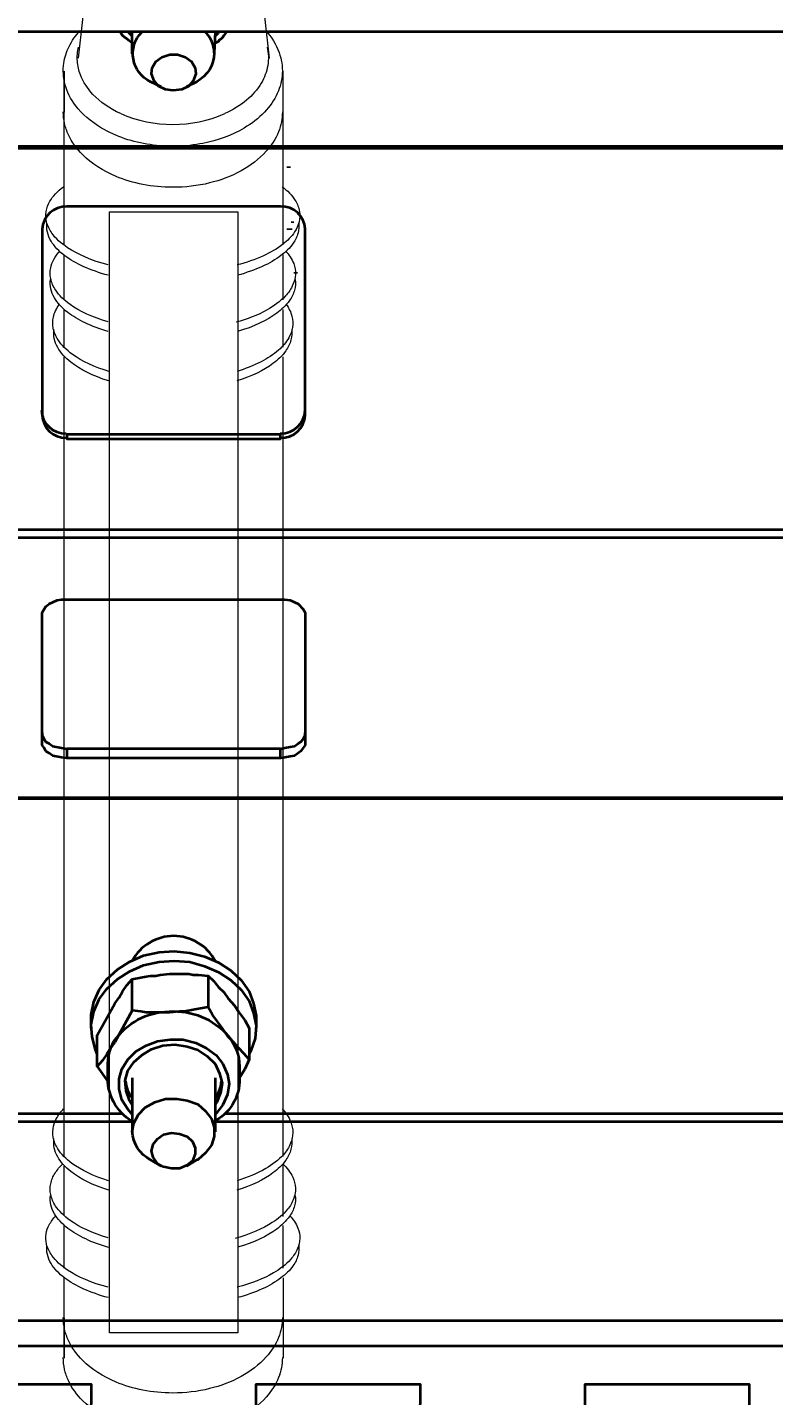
# Model space of a CAD drawing. Header units: feet. Extents: x -354 to 55127, y -297 to 4121.
# Drawn here: x 94.32 to 98.82, y 35.75 to 44.01 of the extents above; entities that cross this region are included whole.
import ezdxf
from ezdxf.enums import TextEntityAlignment as Align

# ---------------------------------------------------------------- set-up
doc = ezdxf.new("R2018")
doc.units = ezdxf.units.FT
doc.header["$MEASUREMENT"] = 0
for name, color, linetype in [('G-ANNO-TEXT', 1, 'Continuous'), ('G-TEXT', 7, 'Continuous'), ('PDF_0', 7, 'Continuous')]:
    doc.layers.add(name, color=color, linetype=linetype)
doc.layers.add('PDF_Fusibles', color=7, linetype='Continuous', true_color=0x636466)
doc.styles.get("Standard").update_dxf_attribs({"font": 'arial.ttf'})

# ---------------------------------------------------------------- blocks, each defined once
blk = doc.blocks.new('sub-title')
at = {"color": 153, "lineweight": 30, "flags": 106}
blk.add_attdef('SUB_TITLE', text='', height=0.1875, dxfattribs=at).set_placement((0, 0.1875), align=Align.MIDDLE_CENTER)

msp = doc.modelspace()

# ---------------------------------------------------------------- linework, layer by layer
at = {"layer": 'PDF_0', "lineweight": 35}
for points in [[(101.66, 43.9866), (88.7411, 43.9866)], [(94.9502, 43.9181), (94.9291, 43.9339), (94.9133, 43.9497), (94.9028, 43.955), (94.8922, 43.9655), (94.8764, 43.9866)], [(94.9502, 43.8548), (94.9502, 43.9866)], [(95.5194, 43.9866), (95.5036, 43.9655), (95.4984, 43.955), (95.4878, 43.9444), (95.4773, 43.9392), (95.472, 43.9286), (95.4509, 43.9181)], [(88.7411, 43.2961), (101.66, 43.2961)], [(88.7411, 43.2856), (101.66, 43.2856)], [(88.7411, 40.9822), (101.66, 40.9822)], [(88.7411, 40.9348), (101.66, 40.9348)], [(94.4073, 39.7541), (94.4073, 39.7383), (94.4178, 39.7172), (94.4284, 39.7014), (94.4495, 39.6908), (94.4705, 39.675), (94.5232, 39.6645), (94.5549, 39.6592), (94.5549, 39.6012)], [(95.8462, 39.6012), (95.8462, 39.6592), (95.8726, 39.6645), (95.9042, 39.6698), (95.9306, 39.675), (95.9517, 39.6908), (95.9675, 39.7014), (95.9833, 39.7172), (95.9938, 39.7383), (95.9938, 39.7541)], [(95.8462, 39.6592), (94.5549, 39.6592)], [(88.7411, 39.364), (101.66, 39.364)], [(88.7411, 39.3588), (101.66, 39.3588)], [(94.7025, 37.9725), (94.7025, 38.0305), (94.7025, 38.0516), (94.7183, 38.1307), (94.7499, 38.2044), (94.7973, 38.2677), (94.8606, 38.3257), (94.9344, 38.3731), (95.0187, 38.41), (95.1136, 38.4311), (95.2032, 38.4364), (95.2981, 38.4258), (95.3877, 38.4047), (95.472, 38.3678), (95.5458, 38.3204), (95.6091, 38.2624), (95.6565, 38.1939), (95.6828, 38.1201), (95.6987, 38.0463), (95.6987, 38.0305), (95.6987, 37.9725)], [(94.7394, 37.8144), (94.7288, 37.8408), (94.7077, 37.9198), (94.7025, 37.9936), (94.7183, 38.0727), (94.7499, 38.1465), (94.7973, 38.2097), (94.8606, 38.2677), (94.9344, 38.3151), (95.0187, 38.352), (95.1136, 38.3731), (95.2032, 38.3784), (95.2981, 38.3731), (95.3877, 38.3468), (95.472, 38.3099), (95.5458, 38.2624), (95.6091, 38.2044), (95.6565, 38.1359), (95.6828, 38.0621), (95.6987, 37.9883), (95.6934, 37.9093), (95.667, 37.8355), (95.6565, 37.8144)], [(94.9502, 38.0779), (94.8448, 37.8882), (94.8184, 37.8513), (94.7973, 37.8144), (94.771, 37.7775), (94.7394, 37.7406), (94.7394, 37.9304), (94.8448, 38.1201), (94.8711, 38.157), (94.8922, 38.1939), (94.9186, 38.2308), (94.9502, 38.2677)], [(95.4088, 38.2888), (95.4404, 38.2572), (95.472, 38.2203), (95.5036, 38.1886), (95.53, 38.1517), (95.5669, 38.1096), (95.5985, 38.0621), (95.6301, 38.02), (95.6565, 37.9725), (95.6565, 37.7828), (95.6249, 37.8197), (95.5932, 37.8513), (95.5616, 37.8882), (95.53, 37.9198), (95.4984, 37.9673), (95.4351, 38.0516), (95.4088, 38.099), (95.3508, 38.0885), (95.3192, 38.0832), (95.2664, 38.0727), (95.2348, 38.0727), (95.1768, 38.0674), (95.0345, 38.0674), (95.0029, 38.0727), (94.9502, 38.0779), (94.9502, 38.2677), (95.0029, 38.2782), (95.0345, 38.2835), (95.0609, 38.2888), (95.0925, 38.2888), (95.1189, 38.2941), (95.1768, 38.2993), (95.2928, 38.2993), (95.3192, 38.2941), (95.3508, 38.2941), (95.4088, 38.2888), (95.4088, 38.099)], [(94.9502, 37.5087), (94.9344, 37.535), (94.9133, 37.593), (94.908, 37.6563), (94.9238, 37.7143), (94.9607, 37.767), (95.0082, 37.8091), (95.0662, 37.846), (95.1347, 37.8671), (95.2085, 37.8724), (95.2823, 37.8618), (95.3455, 37.8408), (95.4035, 37.8039), (95.4509, 37.7564), (95.4773, 37.6984), (95.4931, 37.6405), (95.4826, 37.5825), (95.4615, 37.5245), (95.4509, 37.5087)], [(95.6565, 37.7828), (95.6301, 37.7248), (95.5985, 37.6721)], [(94.7394, 37.7406), (94.8026, 37.651)], [(94.9502, 37.6721), (94.9502, 37.3453), (94.9607, 37.398), (94.9871, 37.4507), (95.0293, 37.4929), (95.0872, 37.5245), (95.1505, 37.5456), (95.219, 37.5456), (95.2823, 37.535), (95.3455, 37.514), (95.3929, 37.4718), (95.4298, 37.4244), (95.4457, 37.3716), (95.4457, 37.3189), (95.4298, 37.2662), (95.3929, 37.2188), (95.3455, 37.1766), (95.3402, 37.1766), (95.277, 37.1397)], [(95.4509, 37.6721), (95.4509, 37.3453)], [(95.4878, 37.651), (95.4826, 37.6194), (95.4615, 37.5614), (95.4509, 37.5456)], [(88.7411, 36.2068), (101.66, 36.2068)], [(88.7411, 36.0539), (101.66, 36.0539)]]:
    msp.add_lwpolyline(points, dxfattribs=at)
at = {"layer": 'PDF_0', "color": 8, "lineweight": 35, "true_color": 0x7f7f7f}
for points in [[(94.9502, 43.9603), (94.9291, 43.9813), (94.9291, 43.9866)], [(95.472, 43.9866), (95.4667, 43.9761), (95.4509, 43.9603)], [(94.9502, 37.4507), (94.9238, 37.4823), (94.8869, 37.5403), (94.8711, 37.6036), (94.8711, 37.6668), (94.8869, 37.7248), (94.9238, 37.7828), (94.9713, 37.8302), (95.0345, 37.8671), (95.103, 37.8935), (95.1821, 37.904), (95.2559, 37.904), (95.335, 37.8829), (95.3982, 37.8513), (95.4562, 37.8091), (95.4984, 37.7564), (95.5247, 37.6932), (95.5353, 37.6352), (95.5247, 37.5719), (95.4984, 37.5087), (95.4562, 37.456), (95.4509, 37.4507)], [(94.8079, 37.7195), (94.8079, 37.7143), (94.8026, 37.6879)], [(95.5985, 37.6721), (95.5932, 37.7143)], [(88.7411, 37.456), (94.8922, 37.456)], [(95.5089, 37.456), (101.66, 37.456)], [(88.7411, 37.4085), (94.9502, 37.4085)], [(95.4509, 37.4085), (101.66, 37.4085)]]:
    msp.add_lwpolyline(points, dxfattribs=at)
at = {"layer": 'PDF_0', "lineweight": 35}
for points in [[(95.1241, 43.6545), (95.0609, 43.6862, -0.518531), (95.0082, 43.9856)], [(95.4509, 43.9866), (95.4455, 43.8591, -0.269371), (95.3402, 43.6862), (95.277, 43.6545)], [(95.8444, 41.5357, 0.414101), (95.9938, 41.6727), (95.9938, 42.7973, 0.414101), (95.8462, 42.9324), (94.5549, 42.9324, 0.413484), (94.4073, 42.7954), (94.4073, 41.6727, 0.413484), (94.5513, 41.5357)], [(94.9502, 37.4085, -0.277371), (94.8026, 37.6879), (94.8026, 37.6721), (94.8026, 37.7406, -0.138844), (94.8401, 37.8926, -0.244484), (95.1739, 38.0726, -0.236092), (95.5299, 37.9251, -0.171172), (95.5985, 37.7406), (95.5985, 37.6721), (95.5985, 37.6457, -0.262029), (95.4457, 37.4085)], [(95.1241, 37.1397), (95.0609, 37.1766, -0.269397), (94.9504, 37.3496)], [(91.7244, 35.3318), (91.7244, 35.822), (92.7153, 35.822), (92.7109, 35.335, 0.408273), (92.8629, 35.2106), (93.5594, 35.2111, 0.408273), (93.7115, 35.3318), (93.7115, 35.822), (94.7025, 35.822), (94.698, 35.3352, 0.408888), (94.85, 35.2106), (95.5466, 35.2111, 0.408273), (95.6987, 35.3318), (95.6987, 35.822), (96.6896, 35.822), (96.6851, 35.335, 0.408273), (96.8372, 35.2106), (97.5337, 35.2111, 0.408273), (97.6858, 35.3318), (97.6858, 35.822), (98.6767, 35.822), (98.6767, 35.3318, 0.408496), (98.8236, 35.2111)]]:
    msp.add_lwpolyline(points, format="xyb", dxfattribs=at)
for points in [[(95.1505, 43.6387), (95.1083, 43.6598), (95.082, 43.6914), (95.0662, 43.7336), (95.0714, 43.7705), (95.0925, 43.8074), (95.1294, 43.8338), (95.1768, 43.8496), (95.2243, 43.8496), (95.2717, 43.8338), (95.3086, 43.8074), (95.3297, 43.7705), (95.335, 43.7336), (95.3192, 43.6914), (95.2928, 43.6598), (95.2506, 43.6387), (95.1979, 43.6335)], [(95.8462, 41.5567), (94.5549, 41.5567), (94.5549, 41.5304), (95.8462, 41.5304)], [(94.5232, 40.5605), (95.8726, 40.5605), (95.9042, 40.5553), (95.9306, 40.5447), (95.9517, 40.5342), (95.9833, 40.5026), (95.9938, 40.4815), (95.9938, 39.6803), (95.9833, 39.6645), (95.9675, 39.6434), (95.9517, 39.6329), (95.9306, 39.617), (95.9042, 39.6118), (95.8726, 39.6065), (95.8462, 39.6012), (94.5549, 39.6012), (94.5232, 39.6065), (94.4705, 39.617), (94.4495, 39.6329), (94.4284, 39.6434), (94.4178, 39.6645), (94.4073, 39.6803), (94.4073, 40.4815), (94.4178, 40.5026), (94.4284, 40.5184), (94.4495, 40.5342), (94.4705, 40.5447), (94.4969, 40.5553)], [(95.0767, 37.2715), (95.103, 37.3031), (95.1399, 37.3295), (95.1874, 37.34), (95.2348, 37.3348), (95.2823, 37.3189), (95.3139, 37.2873), (95.3297, 37.2504), (95.3297, 37.2135), (95.3139, 37.1714), (95.2823, 37.145), (95.2348, 37.1239), (95.1874, 37.1239), (95.1399, 37.1345), (95.103, 37.1555), (95.0767, 37.1924), (95.0662, 37.2293)]]:
    msp.add_lwpolyline(points, close=True, dxfattribs=at)
for centre, radius, start, end in [((95.2638, 43.8575), 0.1818, 1.14803, 45.64272), ((94.547, 41.707), 0.1449, 181.84023, 271.70286), ((95.8489, 41.707), 0.1449, 268.24218, 358.21474), ((95.2006, 38.2446), 0.2839, 28.12463, 151.87537), ((95.1162, 37.6747), 0.2082, 185.72938, 217.28208)]:
    msp.add_arc(centre, radius, start, end, dxfattribs=at)
at = {"layer": 'PDF_Fusibles', "color": 7, "lineweight": 5}
for points in [[(94.7025, 44.5295), (94.6234, 43.8285)], [(95.6987, 44.5295), (95.7777, 43.8285)], [(95.8621, 42.7005), (95.8621, 43.5017), (95.8621, 43.7494)], [(94.5391, 42.7005), (94.5391, 43.5017)], [(94.5391, 42.3685), (94.5391, 42.6425)], [(95.8621, 42.3685), (95.8621, 42.6425)], [(94.5391, 42.0786), (94.5391, 42.3105)], [(95.8621, 42.0838), (95.8621, 42.3105)], [(94.5391, 37.1977), (94.5391, 42.0258)], [(95.8621, 37.1977), (95.8621, 42.0258)], [(94.5391, 36.8393), (94.5391, 37.1397)], [(95.8621, 36.834), (95.8621, 37.145)], [(94.5391, 36.523), (94.5391, 36.7813)], [(95.8621, 36.523), (95.8621, 36.7813)], [(94.5391, 36.2226), (94.5391, 36.4651)], [(95.8621, 36.4651), (95.8621, 36.2226), (95.8621, 35.9801)]]:
    msp.add_lwpolyline(points, dxfattribs=at)
for points in [[(94.5391, 43.7494), (94.5391, 43.5017)], [(95.588, 42.9008), (95.588, 36.133), (94.8131, 36.133), (94.8131, 42.9008)], [(94.5391, 35.9801), (94.5391, 36.2226)]]:
    msp.add_lwpolyline(points, close=True, dxfattribs=at)
at = {"layer": 'PDF_Fusibles', "lineweight": 0}
for points in [[(95.9056, 43.1695), (95.8845, 43.1695)], [(95.9161, 42.7953), (95.8845, 42.7953)], [(95.9266, 42.8375), (95.9108, 42.8375)], [(95.9477, 42.5317), (95.9266, 42.5317)]]:
    msp.add_lwpolyline(points, close=True, dxfattribs=at)
at = {"layer": 'PDF_Fusibles', "color": 7, "lineweight": 5}
for centre, radius, start, end in [((95.1953, 44.2198), 0.7919, 246.58327, 293.41673), ((94.7864, 42.1322), 0.3468, 136.28175, 136.48122)]:
    msp.add_arc(centre, radius, start, end, dxfattribs=at)
for points, knots in [([(94.764, 43.4064), (94.6985, 43.4452), (94.6465, 43.4911), (94.5789, 43.5807), (94.5563, 43.6246), (94.5334, 43.7132), (94.5309, 43.7553), (94.5421, 43.8326), (94.5529, 43.8664), (94.5859, 43.9333), (94.6085, 43.9653), (94.6348, 43.9942)], [0, 0, 0, 0, 0.732987, 0.732987, 1.304935, 1.304935, 1.799919, 1.799919, 2.214549, 2.214549, 2.668762, 2.668762, 2.668762, 2.668762]), ([(95.7558, 43.9942), (95.7911, 43.9553), (95.8197, 43.911), (95.852, 43.8213), (95.8586, 43.7791), (95.8543, 43.6944), (95.8438, 43.6538), (95.8075, 43.5739), (95.7809, 43.5362), (95.7135, 43.465), (95.6715, 43.433), (95.6266, 43.4064)], [0, 0, 0, 0, 0.505225, 0.505225, 0.91975, 0.91975, 1.324899, 1.324899, 1.766892, 1.766892, 2.268613, 2.268613, 2.268613, 2.268613]), ([(94.8806, 43.4931), (94.8125, 43.5241), (94.756, 43.5639), (94.6807, 43.644), (94.6542, 43.6836), (94.6273, 43.7542), (94.621, 43.7818), (94.6168, 43.8387), (94.619, 43.8672), (94.6254, 43.8951)], [0, 0, 0, 0, 0.719415, 0.719415, 1.262465, 1.262465, 1.589683, 1.589683, 1.919941, 1.919941, 1.919941, 1.919941]), ([(95.7651, 43.8951), (95.7736, 43.8585), (95.7748, 43.8212), (95.7622, 43.7464), (95.7485, 43.7107), (95.706, 43.6386), (95.6755, 43.6041), (95.6015, 43.5415), (95.5569, 43.5144), (95.51, 43.4931)], [0, 0, 0, 0, 0.36168, 0.36168, 0.729848, 0.729848, 1.166533, 1.166533, 1.659306, 1.659306, 1.659306, 1.659306]), ([(95.1953, 43.0484), (95.07, 43.0484), (94.9529, 43.0724), (94.7733, 43.1474), (94.7045, 43.192), (94.6159, 43.28), (94.5858, 43.3205), (94.5548, 43.3876), (94.547, 43.4101), (94.5365, 43.4567), (94.5338, 43.4804), (94.5338, 43.5043)], [0, 0, 0, 0, 1.204995, 1.204995, 2.167797, 2.167797, 2.812975, 2.812975, 3.120867, 3.120867, 3.42938, 3.42938, 3.42938, 3.42938]), ([(95.8568, 43.5043), (95.8568, 43.4628), (95.8487, 43.4225), (95.8162, 43.3404), (95.7905, 43.3009), (95.7166, 43.218), (95.6638, 43.1787), (95.548, 43.115), (95.4833, 43.0909), (95.3449, 43.0569), (95.27, 43.0484), (95.1953, 43.0484)], [0, 0, 0, 0, 0.399054, 0.399054, 0.849128, 0.849128, 1.466091, 1.466091, 2.114536, 2.114536, 2.826118, 2.826118, 2.826118, 2.826118]), ([(95.6266, 43.4064), (95.5503, 43.3612), (95.4647, 43.3309), (95.273, 43.2931), (95.1631, 43.2907), (94.9549, 43.3211), (94.853, 43.3536), (94.764, 43.4064)], [0, 0, 0, 0, 0.852832, 0.852832, 1.87491, 1.87491, 2.871186, 2.871186, 2.871186, 2.871186]), ([(94.8059, 42.5797), (94.7043, 42.6066), (94.6215, 42.6425), (94.5188, 42.7111), (94.4873, 42.7404), (94.4503, 42.7922), (94.4386, 42.8155), (94.4277, 42.8612), (94.4269, 42.882), (94.4339, 42.9245), (94.4418, 42.945), (94.4701, 42.9937), (94.4965, 43.0233), (94.5345, 43.0523)], [0, 0, 0, 0, 1.010764, 1.010764, 1.66993, 1.66993, 2.12208, 2.12208, 2.490971, 2.490971, 2.874829, 2.874829, 3.475474, 3.475474, 3.475474, 3.475474]), ([(95.8561, 43.0523), (95.8864, 43.0291), (95.9149, 43.0013), (95.9475, 42.9482), (95.9566, 42.9259), (95.9636, 42.8816), (95.9628, 42.8611), (95.9528, 42.8187), (95.9431, 42.798), (95.912, 42.7507), (95.8871, 42.7261), (95.825, 42.6773), (95.7842, 42.6542), (95.6926, 42.6122), (95.6385, 42.5939), (95.5847, 42.5797)], [0, 0, 0, 0, 0.367414, 0.367414, 0.600336, 0.600336, 0.800564, 0.800564, 1.020697, 1.020697, 1.346724, 1.346724, 1.780425, 1.780425, 2.313499, 2.313499, 2.313499, 2.313499]), ([(94.8053, 42.5173), (94.6963, 42.5467), (94.6075, 42.5874), (94.5071, 42.6624), (94.4789, 42.6922), (94.4501, 42.7403), (94.4422, 42.7585), (94.4335, 42.7964), (94.4325, 42.8152), (94.435, 42.8341)], [0, 0, 0, 0, 1.085971, 1.085971, 1.719077, 1.719077, 2.063995, 2.063995, 2.396051, 2.396051, 2.396051, 2.396051]), ([(95.9556, 42.8341), (95.9583, 42.8134), (95.9569, 42.793), (95.9457, 42.7505), (95.9353, 42.7297), (95.9023, 42.682), (95.8762, 42.6572), (95.7848, 42.5882), (95.6954, 42.547), (95.5853, 42.5173)], [0, 0, 0, 0, 0.200268, 0.200268, 0.422762, 0.422762, 0.756931, 0.756931, 1.520725, 1.520725, 1.520725, 1.520725]), ([(94.8054, 42.2357), (94.7107, 42.263), (94.6334, 42.2989), (94.5377, 42.3671), (94.5082, 42.3964), (94.4736, 42.4486), (94.4629, 42.4721), (94.4536, 42.5187), (94.4536, 42.5402), (94.4615, 42.5796), (94.4681, 42.5969), (94.4868, 42.6315), (94.4994, 42.6484), (94.5134, 42.6639)], [0, 0, 0, 0, 0.948429, 0.948429, 1.573522, 1.573522, 2.011987, 2.011987, 2.381966, 2.381966, 2.696021, 2.696021, 3.050682, 3.050682, 3.050682, 3.050682]), ([(95.8772, 42.6639), (95.8975, 42.6415), (95.9148, 42.616), (95.933, 42.5667), (95.9367, 42.5449), (95.9349, 42.5012), (95.9297, 42.4805), (95.9102, 42.4355), (95.894, 42.4127), (95.8441, 42.3588), (95.8048, 42.3309), (95.7069, 42.276), (95.642, 42.2517), (95.578, 42.2336)], [0, 0, 0, 0, 0.291253, 0.291253, 0.506562, 0.506562, 0.713643, 0.713643, 0.978928, 0.978928, 1.420023, 1.420023, 2.054475, 2.054475, 2.054475, 2.054475]), ([(94.804, 42.1781), (94.7028, 42.2075), (94.6202, 42.2472), (94.5251, 42.3208), (94.4979, 42.3507), (94.4702, 42.3988), (94.4629, 42.4167), (94.4546, 42.454), (94.4537, 42.4725), (94.456, 42.4911)], [0, 0, 0, 0, 1.014331, 1.014331, 1.624587, 1.624587, 1.953432, 1.953432, 2.271203, 2.271203, 2.271203, 2.271203]), ([(95.9346, 42.4911), (95.9372, 42.4699), (95.9357, 42.4489), (95.9239, 42.4052), (95.9131, 42.3838), (95.8789, 42.335), (95.8519, 42.3096), (95.7644, 42.2443), (95.6842, 42.2064), (95.5866, 42.1781)], [0, 0, 0, 0, 0.205621, 0.205621, 0.434876, 0.434876, 0.778358, 0.778358, 1.482022, 1.482022, 1.482022, 1.482022]), ([(94.8147, 41.935), (94.722, 41.9622), (94.646, 41.9981), (94.5517, 42.0667), (94.5228, 42.0961), (94.4886, 42.1488), (94.4781, 42.1726), (94.4692, 42.2202), (94.4695, 42.2423), (94.4772, 42.2775), (94.4816, 42.2903), (94.4935, 42.3161), (94.5011, 42.3288), (94.5097, 42.3408)], [0, 0, 0, 0, 0.929669, 0.929669, 1.544917, 1.544917, 1.981285, 1.981285, 2.357392, 2.357392, 2.585292, 2.585292, 2.833093, 2.833093, 2.833093, 2.833093]), ([(95.8795, 42.3426), (95.8958, 42.3204), (95.9085, 42.2958), (95.9205, 42.2474), (95.9216, 42.2253), (95.9145, 42.1805), (95.9065, 42.1591), (95.8796, 42.1116), (95.8581, 42.0871), (95.8028, 42.0378), (95.7658, 42.0141), (95.6823, 41.971), (95.6329, 41.9522), (95.5834, 41.9372)], [0, 0, 0, 0, 0.264664, 0.264664, 0.480914, 0.480914, 0.701209, 0.701209, 1.006826, 1.006826, 1.413575, 1.413575, 1.907192, 1.907192, 1.907192, 1.907192]), ([(94.8082, 41.8798), (94.7131, 41.9089), (94.6354, 41.9477), (94.5442, 42.0203), (94.5176, 42.0503), (94.4907, 42.0987), (94.4835, 42.1168), (94.4756, 42.1542), (94.4748, 42.1729), (94.4771, 42.1916)], [0, 0, 0, 0, 0.956911, 0.956911, 1.551696, 1.551696, 1.874211, 1.874211, 2.186941, 2.186941, 2.186941, 2.186941]), ([(95.9135, 42.1916), (95.9162, 42.1698), (95.9146, 42.1481), (95.9026, 42.1033), (95.8916, 42.0813), (95.8568, 42.0314), (95.8294, 42.0056), (95.7449, 41.9427), (95.6713, 41.907), (95.5824, 41.8798)], [0, 0, 0, 0, 0.211555, 0.211555, 0.446697, 0.446697, 0.796198, 0.796198, 1.455936, 1.455936, 1.455936, 1.455936]), ([(94.8071, 37.0511), (94.7159, 37.0787), (94.6416, 37.1146), (94.5493, 37.1828), (94.521, 37.2121), (94.4877, 37.2646), (94.4775, 37.2884), (94.4691, 37.3359), (94.4697, 37.3579), (94.4789, 37.3986), (94.4863, 37.4165), (94.5068, 37.4524), (94.5206, 37.4699), (94.5358, 37.4858)], [0, 0, 0, 0, 0.917387, 0.917387, 1.530036, 1.530036, 1.967696, 1.967696, 2.346122, 2.346122, 2.673799, 2.673799, 3.045721, 3.045721, 3.045721, 3.045721]), ([(95.8548, 37.4858), (95.8768, 37.4628), (95.8956, 37.4365), (95.916, 37.3857), (95.9205, 37.3633), (95.9198, 37.3185), (95.9151, 37.2973), (95.8965, 37.2517), (95.881, 37.2287), (95.8333, 37.1749), (95.7958, 37.1471), (95.7035, 37.0931), (95.6432, 37.0692), (95.5834, 37.0511)], [0, 0, 0, 0, 0.305593, 0.305593, 0.527745, 0.527745, 0.738392, 0.738392, 1.002226, 1.002226, 1.431011, 1.431011, 2.027034, 2.027034, 2.027034, 2.027034]), ([(94.8082, 36.9937), (94.7131, 37.0228), (94.6354, 37.0616), (94.5442, 37.1342), (94.5176, 37.1642), (94.4907, 37.2126), (94.4835, 37.2306), (94.4756, 37.2681), (94.4748, 37.2868), (94.4771, 37.3055)], [0, 0, 0, 0, 0.956911, 0.956911, 1.551696, 1.551696, 1.874211, 1.874211, 2.186941, 2.186941, 2.186941, 2.186941]), ([(95.9135, 37.3055), (95.9162, 37.2837), (95.9146, 37.262), (95.9026, 37.2172), (95.8916, 37.1952), (95.8568, 37.1453), (95.8294, 37.1195), (95.7449, 37.0566), (95.6713, 37.0209), (95.5824, 36.9937)], [0, 0, 0, 0, 0.211555, 0.211555, 0.446697, 0.446697, 0.796198, 0.796198, 1.455936, 1.455936, 1.455936, 1.455936]), ([(94.8054, 36.7065), (94.7104, 36.7339), (94.6332, 36.7699), (94.5376, 36.838), (94.5081, 36.8674), (94.4735, 36.9196), (94.4628, 36.9431), (94.4535, 36.9898), (94.4536, 37.0113), (94.4625, 37.0554), (94.4717, 37.0767), (94.497, 37.1172), (94.5134, 37.136), (94.5312, 37.1529)], [0, 0, 0, 0, 0.950855, 0.950855, 1.57939, 1.57939, 2.020757, 2.020757, 2.39323, 2.39323, 2.789943, 2.789943, 3.209349, 3.209349, 3.209349, 3.209349]), ([(95.8593, 37.1529), (95.8836, 37.1299), (95.9052, 37.1033), (95.929, 37.052), (95.9349, 37.0299), (95.9367, 36.9855), (95.9333, 36.9648), (95.9179, 36.9206), (95.9045, 36.8984), (95.863, 36.847), (95.8303, 36.8202), (95.7379, 36.7604), (95.6627, 36.7278), (95.5722, 36.7029)], [0, 0, 0, 0, 0.321479, 0.321479, 0.54457, 0.54457, 0.74944, 0.74944, 0.996096, 0.996096, 1.386173, 1.386173, 2.052727, 2.052727, 2.052727, 2.052727]), ([(94.8077, 36.6479), (94.7055, 36.6772), (94.6221, 36.7169), (94.526, 36.7908), (94.4985, 36.8207), (94.4705, 36.869), (94.463, 36.887), (94.4546, 36.9245), (94.4536, 36.9432), (94.456, 36.962)], [0, 0, 0, 0, 1.022952, 1.022952, 1.637138, 1.637138, 1.968706, 1.968706, 2.28893, 2.28893, 2.28893, 2.28893]), ([(95.9346, 36.962), (95.9372, 36.9407), (95.9357, 36.9197), (95.9239, 36.8761), (95.9131, 36.8547), (95.8789, 36.8058), (95.8519, 36.7805), (95.7644, 36.7152), (95.6842, 36.6773), (95.5866, 36.6489)], [0, 0, 0, 0, 0.205621, 0.205621, 0.434876, 0.434876, 0.778358, 0.778358, 1.482022, 1.482022, 1.482022, 1.482022]), ([(94.8059, 36.4075), (94.7045, 36.4343), (94.6216, 36.4703), (94.5191, 36.5387), (94.4876, 36.568), (94.4505, 36.6197), (94.4387, 36.6429), (94.4278, 36.6885), (94.4269, 36.7092), (94.4334, 36.7494), (94.4401, 36.7678), (94.4598, 36.8049), (94.4735, 36.823), (94.4889, 36.8393)], [0, 0, 0, 0, 1.008553, 1.008553, 1.665229, 1.665229, 2.114588, 2.114588, 2.480869, 2.480869, 2.821949, 2.821949, 3.211377, 3.211377, 3.211377, 3.211377]), ([(95.9017, 36.8393), (95.9223, 36.8174), (95.9399, 36.7924), (95.9587, 36.7442), (95.9628, 36.7231), (95.9618, 36.6807), (95.9572, 36.6607), (95.9392, 36.6174), (95.9241, 36.5954), (95.8775, 36.5433), (95.8406, 36.5161), (95.7444, 36.46), (95.6714, 36.4305), (95.5847, 36.4075)], [0, 0, 0, 0, 0.288955, 0.288955, 0.498417, 0.498417, 0.69761, 0.69761, 0.950303, 0.950303, 1.370273, 1.370273, 2.017849, 2.017849, 2.017849, 2.017849]), ([(94.8053, 36.3451), (94.6963, 36.3745), (94.6075, 36.4152), (94.5071, 36.4902), (94.4789, 36.52), (94.4501, 36.5681), (94.4422, 36.5863), (94.4335, 36.6242), (94.4325, 36.643), (94.435, 36.6619)], [0, 0, 0, 0, 1.085971, 1.085971, 1.719077, 1.719077, 2.063995, 2.063995, 2.396051, 2.396051, 2.396051, 2.396051]), ([(95.9556, 36.6619), (95.9583, 36.6412), (95.9569, 36.6207), (95.9457, 36.5782), (95.9353, 36.5574), (95.9023, 36.5098), (95.8762, 36.485), (95.7848, 36.416), (95.6954, 36.3748), (95.5853, 36.3451)], [0, 0, 0, 0, 0.200268, 0.200268, 0.422762, 0.422762, 0.756931, 0.756931, 1.520725, 1.520725, 1.520725, 1.520725]), ([(95.1953, 35.7693), (95.07, 35.7693), (94.9529, 35.7933), (94.7733, 35.8683), (94.7045, 35.9129), (94.6159, 36.0009), (94.5858, 36.0415), (94.5548, 36.1085), (94.547, 36.131), (94.5365, 36.1776), (94.5338, 36.2013), (94.5338, 36.2252)], [0, 0, 0, 0, 1.204995, 1.204995, 2.167797, 2.167797, 2.812975, 2.812975, 3.120867, 3.120867, 3.42938, 3.42938, 3.42938, 3.42938]), ([(95.8568, 36.2252), (95.8568, 36.1837), (95.8487, 36.1434), (95.8162, 36.0613), (95.7905, 36.0218), (95.7166, 35.9389), (95.6638, 35.8996), (95.548, 35.8359), (95.4833, 35.8118), (95.3449, 35.7778), (95.27, 35.7693), (95.1953, 35.7693)], [0, 0, 0, 0, 0.399054, 0.399054, 0.849128, 0.849128, 1.466091, 1.466091, 2.114536, 2.114536, 2.826118, 2.826118, 2.826118, 2.826118]), ([(95.1953, 35.5268), (95.07, 35.5268), (94.9529, 35.5508), (94.7733, 35.6258), (94.7045, 35.6704), (94.6159, 35.7584), (94.5858, 35.799), (94.5548, 35.8661), (94.547, 35.8886), (94.5365, 35.9352), (94.5338, 35.9589), (94.5338, 35.9828)], [0, 0, 0, 0, 1.204995, 1.204995, 2.167797, 2.167797, 2.812975, 2.812975, 3.120867, 3.120867, 3.42938, 3.42938, 3.42938, 3.42938]), ([(95.8568, 35.9828), (95.8568, 35.9413), (95.8487, 35.9009), (95.8162, 35.8189), (95.7905, 35.7794), (95.7166, 35.6965), (95.6638, 35.6571), (95.548, 35.5934), (95.4833, 35.5694), (95.3449, 35.5354), (95.27, 35.5268), (95.1953, 35.5268)], [0, 0, 0, 0, 0.399054, 0.399054, 0.849128, 0.849128, 1.466091, 1.466091, 2.114536, 2.114536, 2.826118, 2.826118, 2.826118, 2.826118])]:
    msp.add_open_spline(points, degree=3, knots=knots, dxfattribs=at)

# ---------------------------------------------------------------- block references
at = {"layer": 'G-TEXT'}
ref = msp.add_blockref('sub-title', (-251.2189, 104.6376), dxfattribs=dict(at, xscale=5.485316049832718, yscale=5.485316049832718, zscale=5.485316049832718))
lines = msp.add_mtext('{\\LTYPICAL 54-MODULE SHORT TRACKER  WIRING DETAIL}', dxfattribs={"layer": 'G-ANNO-TEXT', "insert": (-221.2581, 117.1338), "char_height": 92.112391, "attachment_point": 1})
ref.add_attrib('SUB_TITLE', '', (-221.2581, 117.1338), dxfattribs={"flags": 104}).embed_mtext(lines)

doc.saveas('drawing.dxf')
